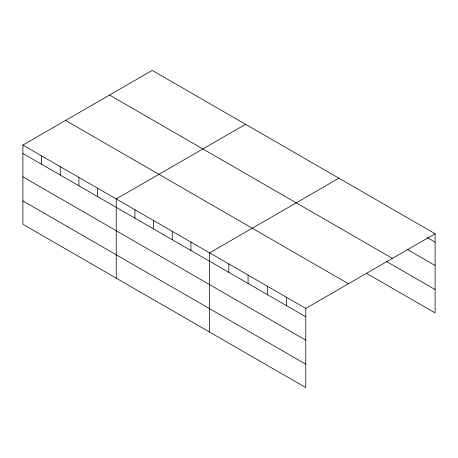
<?xml version="1.0" encoding="UTF-8"?>
<svg xmlns="http://www.w3.org/2000/svg" width="458" height="458" viewBox="0 0 458 458"><rect width="100%" height="100%" fill="white"/><g stroke="black" fill="none" stroke-linecap="round" stroke-linejoin="round"><path stroke-width="0.69" d="M305.778 340.162L305.778 308.394L22.9 145.072L22.9 224.271L305.778 387.588L305.778 340.162L22.9 176.84M366.572 273.363L435.1 312.929L435.1 233.729L152.222 70.412L22.9 145.072M245.568 124.307L116.252 198.967L116.252 278.166M338.92 178.202L209.598 252.862L209.598 332.061M305.778 308.394L435.1 233.729M427.285 237.628L435.1 242.139M407.448 249.536L435.1 265.497M109.542 95.052L392.426 258.369M386.409 261.455L435.1 289.565M65.574 120.437L348.458 283.754M22.9 153.482L305.778 316.799M22.9 200.907L305.778 364.23M286.542 297.288L286.542 305.692M267.306 286.181L267.306 294.591M248.07 275.075L248.07 283.485M228.834 263.968L228.834 272.378M190.929 242.087L190.929 250.492M172.26 231.307L172.26 239.711M153.59 220.527L153.59 228.937M134.921 209.747L134.921 218.157M97.583 188.192L97.583 196.596M78.908 177.412L78.908 185.816M60.238 166.632L60.238 175.042M41.569 155.852L41.569 164.262"/></g></svg>
